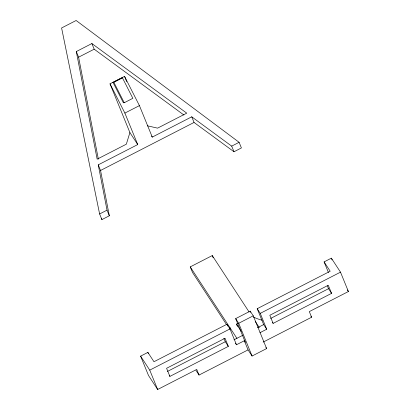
<?xml version="1.0" encoding="UTF-8"?>
<svg xmlns="http://www.w3.org/2000/svg" width="410" height="410" viewBox="0 0 410 410"><rect width="100%" height="100%" fill="white"/><g stroke="black" fill="none" stroke-linecap="round" stroke-linejoin="round"><path stroke-width="0.61" d="M110.008 83.835L124.881 113.083L137.729 144.566L98.251 164.846L100.547 170.473L109.326 215.788L101.905 219.601L99.609 213.969L61.597 27.967L76.137 20.5L239.117 142.316L241.413 147.948L233.992 151.761L231.696 146.129L191.747 116.819L152.269 137.099L139.421 105.616L124.548 76.368L110.008 83.835L129.898 132.573L126.336 144.187L97.155 159.177L76.301 51.557L91.881 43.552L186.755 113.155L157.568 128.145L147.421 125.798M98.359 159.177L78.597 57.185L94.182 49.185L183.895 115.005M122.467 77.9L121.611 77.951L113.006 82.369L113.862 82.323L122.467 77.9L132.85 98.318L124.24 102.741L123.384 102.787L112.975 82.313M124.881 113.083L139.421 105.616M100.547 170.473L194.048 122.452L233.992 151.761M99.609 213.969L107.03 210.161L98.251 164.846M231.696 146.129L239.117 142.316M226.571 324.633L192.541 272.512L190.24 266.884L212.267 255.568L249.08 311.943M248.055 349.879L199.04 375.053L196.744 369.42L157.65 389.5L148.512 375.509L140.609 356.136L147.877 352.405L153.97 361.733L226.955 324.243L230 328.907L236.473 344.764L244.324 340.731L245.298 342.227L235.663 318.621L250.202 311.149L253.247 315.813L266.613 348.567L252.073 356.034L248.055 349.879L244.324 340.731M328.405 272.46L324.095 261.893L331.362 258.162L340.5 272.153L348.403 291.525L309.309 311.605L311.61 317.232L263.159 342.119M259.986 332.689L266.715 329.23L263.666 324.566L257.198 308.709L330.183 271.225L324.095 261.893M237.4 326.35L236.483 324.095L238.118 323.254M235.663 318.621L238.712 323.285L253.247 315.813M140.609 356.136L149.742 370.127L230 328.907M257.198 308.709L260.242 313.373L340.5 272.153M167.413 371.445L225.295 341.72L228.339 346.383L169.889 376.401L169.212 375.365M270.641 318.426L328.523 288.696L331.567 293.36L273.121 323.382L272.445 322.342M233.987 339.813L242.945 335.211M257.506 327.733L263.666 324.566M347.388 289.967L348.403 291.525M310.934 316.197L311.61 317.232M151.587 136.053L152.269 137.099M255.24 321.384L259.304 327.6M129.898 132.573L137.729 144.566M265.946 347.542L266.613 348.567M236.483 324.095L241.275 331.429M190.24 266.884L236.939 338.393M235.458 343.211L236.473 344.764M195.995 370.389L199.04 375.053M113.862 82.323L124.24 102.741M331.362 258.162L332.085 259.925M331.567 293.36L328.256 285.252L269.811 315.269L273.121 323.382M327.339 285.801L328.523 288.696M191.747 116.819L194.048 122.452M260.242 313.373L266.715 329.23M250.202 311.149L250.684 312.333M212.267 255.568L213.19 257.823M238.712 323.285L252.073 356.034M230.292 328.641L229.831 327.513A56.867 38.197 -22.2 0 1 229.856 329.184M226.955 324.243L227.673 326.006M124.548 76.368L126.705 81.651M228.339 346.383L225.028 338.27L166.583 368.293L169.889 376.401M223.875 338.24L225.295 341.72M91.881 43.552L94.182 49.185M76.301 51.557L78.597 57.185M107.03 210.161L109.326 215.788M147.877 352.405L148.358 353.579M149.742 370.127L157.65 389.5M101.649 218.351L101.905 219.601M262.195 320.22A56.867 38.197 -22.2 0 1 253.477 317.048"/></g></svg>
